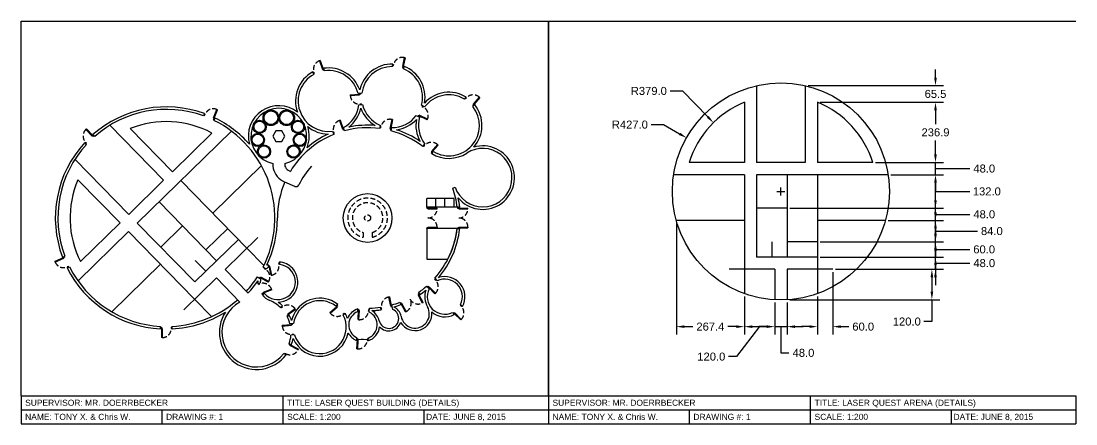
# Model space of a CAD drawing. Header units: inches. Extents: x 0 to 8302, y 0 to 1584.
# Drawn here: x 0 to 4151, y 0 to 1584 of the extents above; entities that cross this region are included whole.
import ezdxf

# ---------------------------------------------------------------- set-up
doc = ezdxf.new("R2010")
doc.units = ezdxf.units.IN
doc.header["$MEASUREMENT"] = 0
doc.linetypes.add('HIDDEN2', pattern=[0.1875, 0.125, -0.0625])
doc.layers.add('Text', color=5, linetype='Continuous')
doc.styles.get("Standard").update_dxf_attribs({"font": 'Arial.ttf'})
doc.dimstyles.get("Standard").update_dxf_attribs({"dimscale": 175, "dimtxt": 0.18, "dimasz": 0.18, "dimexe": 0.18, "dimexo": 0.0625, "dimgap": 0.09, "dimtad": 0, "dimtih": 1, "dimtoh": 1, "dimdec": 1, "dimzin": 0, "dimdsep": 46, "dimtxsty": 'Standard', "dimcen": 0.09, "dimadec": 0, "dimazin": 0, "dimtfac": 1, "dimtdec": 1, "dimtofl": 0, "dimtmove": 0, "dimatfit": 3, "dimfxl": 1, "dimtolj": 1, "dimtzin": 0, "dimarcsym": 0})

# ---------------------------------------------------------------- blocks, each defined once
blk = doc.blocks.new('*D17')
at = {"color": 0, "lineweight": -2, "transparency": 16777216}
for p, q in [((2578.9, 789.3), (2578.9, 351)), ((2846.3, 501.7), (2846.3, 351)), ((2610.4, 382.5), (2643.4, 382.5)), ((2814.8, 382.5), (2781.9, 382.5))]:
    blk.add_line(p, q, dxfattribs=at)
at = {"color": 0, "transparency": 16777216}
for points in [[(2610.4, 387.8), (2610.4, 377.3), (2578.9, 382.5)], [(2814.8, 387.8), (2814.8, 377.3), (2846.3, 382.5)]]:
    blk.add_solid(points, dxfattribs=at)
at = {"layer": 'Defpoints', "color": 0, "transparency": 16777216}
for p in [(2578.9, 800.3), (2846.3, 512.6), (2846.3, 382.5)]:
    blk.add_point(p, dxfattribs=at)
at = {"color": 0, "transparency": 16777216, "insert": (2712.6, 382.5), "char_height": 31.5, "attachment_point": 5}
blk.add_mtext('\\A1;267.4', dxfattribs=at)
blk = doc.blocks.new('*D18')
at = {"color": 0, "lineweight": -2, "transparency": 16777216}
for p, q in [((2846.3, 501.7), (2846.3, 351)), ((2966.3, 477.3), (2966.3, 351)), ((2906.3, 382.5), (2815.1, 264.5)), ((2877.8, 382.5), (2934.8, 382.5)), ((2815.1, 264.5), (2783.6, 264.5))]:
    blk.add_line(p, q, dxfattribs=at)
at = {"color": 0, "transparency": 16777216}
for points in [[(2877.8, 387.8), (2877.8, 377.3), (2846.3, 382.5)], [(2934.8, 387.8), (2934.8, 377.3), (2966.3, 382.5)]]:
    blk.add_solid(points, dxfattribs=at)
at = {"layer": 'Defpoints', "color": 0, "transparency": 16777216}
for p in [(2846.3, 512.6), (2966.3, 488.3), (2966.3, 382.5)]:
    blk.add_point(p, dxfattribs=at)
at = {"color": 0, "transparency": 16777216, "insert": (2716.3, 264.5), "char_height": 31.5, "attachment_point": 5}
blk.add_mtext('\\A1;120.0', dxfattribs=at)
blk = doc.blocks.new('*D19')
at = {"color": 0, "lineweight": -2, "transparency": 16777216}
for p, q in [((2966.3, 477.3), (2966.3, 351)), ((3014.3, 477.3), (3014.3, 351)), ((2934.8, 382.5), (2903.3, 382.5)), ((2966.3, 382.5), (3014.3, 382.5)), ((2990.3, 382.5), (2990.3, 279.3)), ((3045.8, 382.5), (3077.3, 382.5)), ((2990.3, 279.3), (3021.8, 279.3))]:
    blk.add_line(p, q, dxfattribs=at)
at = {"color": 0, "transparency": 16777216}
for points in [[(2934.8, 387.8), (2934.8, 377.3), (2966.3, 382.5)], [(3045.8, 387.8), (3045.8, 377.3), (3014.3, 382.5)]]:
    blk.add_solid(points, dxfattribs=at)
at = {"layer": 'Defpoints', "color": 0, "transparency": 16777216}
for p in [(2966.3, 488.3), (3014.3, 488.3), (3014.3, 382.5)]:
    blk.add_point(p, dxfattribs=at)
at = {"color": 0, "transparency": 16777216, "insert": (3079.1, 279.3), "char_height": 31.5, "attachment_point": 5}
blk.add_mtext('\\A1;48.0', dxfattribs=at)
blk = doc.blocks.new('*D20')
at = {"color": 0, "lineweight": -2, "transparency": 16777216}
for p, q in [((3194.3, 597.3), (3194.3, 351)), ((3134.3, 501.7), (3134.3, 351)), ((3102.8, 382.5), (3071.3, 382.5)), ((3225.8, 382.5), (3257.3, 382.5))]:
    blk.add_line(p, q, dxfattribs=at)
at = {"color": 0, "transparency": 16777216}
for points in [[(3102.8, 387.8), (3102.8, 377.3), (3134.3, 382.5)], [(3225.8, 387.8), (3225.8, 377.3), (3194.3, 382.5)]]:
    blk.add_solid(points, dxfattribs=at)
at = {"layer": 'Defpoints', "color": 0, "transparency": 16777216}
for p in [(3194.3, 608.3), (3134.3, 512.6), (3194.3, 382.5)]:
    blk.add_point(p, dxfattribs=at)
at = {"color": 0, "transparency": 16777216, "insert": (3314.1, 382.5), "char_height": 31.5, "attachment_point": 5}
blk.add_mtext('\\A1;60.0', dxfattribs=at)
blk = doc.blocks.new('*D21')
at = {"color": 0, "lineweight": -2, "transparency": 16777216}
for p, q in [((3205.3, 608.3), (3615.9, 608.3)), ((3584.4, 576.8), (3584.4, 519.8)), ((3025.3, 488.3), (3615.9, 488.3)), ((3584.4, 488.3), (3584.4, 402.5)), ((3584.4, 402.5), (3552.9, 402.5))]:
    blk.add_line(p, q, dxfattribs=at)
at = {"color": 0, "transparency": 16777216}
for points in [[(3579.2, 576.8), (3589.7, 576.8), (3584.4, 608.3)], [(3579.2, 519.8), (3589.7, 519.8), (3584.4, 488.3)]]:
    blk.add_solid(points, dxfattribs=at)
at = {"layer": 'Defpoints', "color": 0, "transparency": 16777216}
for p in [(3194.3, 608.3), (3584.4, 608.3), (3014.3, 488.3)]:
    blk.add_point(p, dxfattribs=at)
at = {"color": 0, "transparency": 16777216, "insert": (3485.6, 402.5), "char_height": 31.5, "attachment_point": 5}
blk.add_mtext('\\A1;120.0', dxfattribs=at)
blk = doc.blocks.new('*D22')
at = {"color": 0, "lineweight": -2, "transparency": 16777216}
for p, q in [((3598.6, 687.8), (3598.6, 719.3)), ((3145.3, 656.3), (3630.1, 656.3)), ((3598.6, 608.3), (3598.6, 656.3)), ((3598.6, 632.3), (3701.8, 632.3)), ((3701.8, 632.3), (3733.3, 632.3)), ((3205.3, 608.3), (3630.1, 608.3)), ((3598.6, 576.8), (3598.6, 545.3))]:
    blk.add_line(p, q, dxfattribs=at)
at = {"color": 0, "transparency": 16777216}
for points in [[(3593.3, 687.8), (3603.8, 687.8), (3598.6, 656.3)], [(3593.3, 576.8), (3603.8, 576.8), (3598.6, 608.3)]]:
    blk.add_solid(points, dxfattribs=at)
at = {"layer": 'Defpoints', "color": 0, "transparency": 16777216}
for p in [(3134.3, 656.3), (3598.6, 656.3), (3194.3, 608.3)]:
    blk.add_point(p, dxfattribs=at)
at = {"color": 0, "transparency": 16777216, "insert": (3790.5, 632.3), "char_height": 31.5, "attachment_point": 5}
blk.add_mtext('\\A1;48.0', dxfattribs=at)
blk = doc.blocks.new('*D23')
at = {"color": 0, "lineweight": -2, "transparency": 16777216}
for p, q in [((3598.6, 747.8), (3598.6, 779.3)), ((3145.3, 716.3), (3630.1, 716.3)), ((3598.6, 656.3), (3598.6, 716.3)), ((3598.6, 686.3), (3701.8, 686.3)), ((3701.8, 686.3), (3733.3, 686.3)), ((3145.3, 656.3), (3630.1, 656.3)), ((3598.6, 624.8), (3598.6, 593.3))]:
    blk.add_line(p, q, dxfattribs=at)
at = {"color": 0, "transparency": 16777216}
for points in [[(3593.3, 747.8), (3603.8, 747.8), (3598.6, 716.3)], [(3593.3, 624.8), (3603.8, 624.8), (3598.6, 656.3)]]:
    blk.add_solid(points, dxfattribs=at)
at = {"layer": 'Defpoints', "color": 0, "transparency": 16777216}
for p in [(3134.3, 716.3), (3598.6, 716.3), (3134.3, 656.3)]:
    blk.add_point(p, dxfattribs=at)
at = {"color": 0, "transparency": 16777216, "insert": (3790.1, 686.3), "char_height": 31.5, "attachment_point": 5}
blk.add_mtext('\\A1;60.0', dxfattribs=at)
blk = doc.blocks.new('*D24')
at = {"color": 0, "lineweight": -2, "transparency": 16777216}
for p, q in [((3598.6, 831.8), (3598.6, 863.3)), ((3412.7, 800.3), (3630.1, 800.3)), ((3598.6, 716.3), (3598.6, 800.3)), ((3598.6, 758.3), (3732.5, 758.3)), ((3732.5, 758.3), (3764, 758.3)), ((3145.3, 716.3), (3630.1, 716.3)), ((3598.6, 684.8), (3598.6, 653.3))]:
    blk.add_line(p, q, dxfattribs=at)
at = {"color": 0, "transparency": 16777216}
for points in [[(3593.3, 831.8), (3603.8, 831.8), (3598.6, 800.3)], [(3593.3, 684.8), (3603.8, 684.8), (3598.6, 716.3)]]:
    blk.add_solid(points, dxfattribs=at)
at = {"layer": 'Defpoints', "color": 0, "transparency": 16777216}
for p in [(3401.8, 800.3), (3598.6, 800.3), (3134.3, 716.3)]:
    blk.add_point(p, dxfattribs=at)
at = {"color": 0, "transparency": 16777216, "insert": (3820.4, 758.3), "char_height": 31.5, "attachment_point": 5}
blk.add_mtext('\\A1;84.0', dxfattribs=at)
blk = doc.blocks.new('*D25')
at = {"color": 0, "lineweight": -2, "transparency": 16777216}
for p, q in [((3598.6, 879.8), (3598.6, 911.3)), ((3025.3, 848.3), (3630.1, 848.3)), ((3598.6, 800.3), (3598.6, 848.3)), ((3412.7, 800.3), (3630.1, 800.3)), ((3598.6, 824.3), (3701.8, 824.3)), ((3701.8, 824.3), (3733.3, 824.3)), ((3598.6, 768.8), (3598.6, 737.3))]:
    blk.add_line(p, q, dxfattribs=at)
at = {"color": 0, "transparency": 16777216}
for points in [[(3593.3, 879.8), (3603.8, 879.8), (3598.6, 848.3)], [(3593.3, 768.8), (3603.8, 768.8), (3598.6, 800.3)]]:
    blk.add_solid(points, dxfattribs=at)
at = {"layer": 'Defpoints', "color": 0, "transparency": 16777216}
for p in [(3014.3, 848.3), (3598.6, 848.3), (3401.8, 800.3)]:
    blk.add_point(p, dxfattribs=at)
at = {"color": 0, "transparency": 16777216, "insert": (3790.5, 824.3), "char_height": 31.5, "attachment_point": 5}
blk.add_mtext('\\A1;48.0', dxfattribs=at)
blk = doc.blocks.new('*D26')
at = {"color": 0, "lineweight": -2, "transparency": 16777216}
for p, q in [((3423.2, 980.3), (3630.1, 980.3)), ((3598.6, 879.8), (3598.6, 948.8)), ((3598.6, 914.3), (3701.8, 914.3)), ((3701.8, 914.3), (3733.3, 914.3)), ((3025.3, 848.3), (3630.1, 848.3))]:
    blk.add_line(p, q, dxfattribs=at)
at = {"color": 0, "transparency": 16777216}
for points in [[(3593.3, 948.8), (3603.8, 948.8), (3598.6, 980.3)], [(3593.3, 879.8), (3603.8, 879.8), (3598.6, 848.3)]]:
    blk.add_solid(points, dxfattribs=at)
at = {"layer": 'Defpoints', "color": 0, "transparency": 16777216}
for p in [(3412.3, 980.3), (3598.6, 980.3), (3014.3, 848.3)]:
    blk.add_point(p, dxfattribs=at)
at = {"color": 0, "transparency": 16777216, "insert": (3800.6, 914.3), "char_height": 31.5, "attachment_point": 5}
blk.add_mtext('\\A1;132.0', dxfattribs=at)
blk = doc.blocks.new('*D27')
at = {"color": 0, "lineweight": -2, "transparency": 16777216}
for p, q in [((3598.6, 1059.8), (3598.6, 1091.3)), ((3362.8, 1028.3), (3630.1, 1028.3)), ((3598.6, 980.3), (3598.6, 1028.3)), ((3598.6, 1004.3), (3701.8, 1004.3)), ((3701.8, 1004.3), (3733.3, 1004.3)), ((3423.2, 980.3), (3630.1, 980.3)), ((3598.6, 948.8), (3598.6, 917.3))]:
    blk.add_line(p, q, dxfattribs=at)
at = {"color": 0, "transparency": 16777216}
for points in [[(3593.3, 1059.8), (3603.8, 1059.8), (3598.6, 1028.3)], [(3593.3, 948.8), (3603.8, 948.8), (3598.6, 980.3)]]:
    blk.add_solid(points, dxfattribs=at)
at = {"layer": 'Defpoints', "color": 0, "transparency": 16777216}
for p in [(3351.9, 1028.3), (3598.6, 1028.3), (3412.3, 980.3)]:
    blk.add_point(p, dxfattribs=at)
at = {"color": 0, "transparency": 16777216, "insert": (3790.5, 1004.3), "char_height": 31.5, "attachment_point": 5}
blk.add_mtext('\\A1;48.0', dxfattribs=at)
blk = doc.blocks.new('*D28')
at = {"color": 0, "lineweight": -2, "transparency": 16777216}
for p, q in [((3145.3, 1265.2), (3630.1, 1265.2)), ((3598.6, 1233.7), (3598.6, 1178.4)), ((3598.6, 1059.8), (3598.6, 1115)), ((3362.8, 1028.3), (3630.1, 1028.3))]:
    blk.add_line(p, q, dxfattribs=at)
at = {"color": 0, "transparency": 16777216}
for points in [[(3593.3, 1233.7), (3603.8, 1233.7), (3598.6, 1265.2)], [(3593.3, 1059.8), (3603.8, 1059.8), (3598.6, 1028.3)]]:
    blk.add_solid(points, dxfattribs=at)
at = {"layer": 'Defpoints', "color": 0, "transparency": 16777216}
for p in [(3134.3, 1265.2), (3598.6, 1265.2), (3351.9, 1028.3)]:
    blk.add_point(p, dxfattribs=at)
at = {"color": 0, "transparency": 16777216, "insert": (3598.6, 1146.7), "char_height": 31.5, "attachment_point": 5}
blk.add_mtext('\\A1;236.9', dxfattribs=at)
blk = doc.blocks.new('*D29')
at = {"color": 0, "lineweight": -2, "transparency": 16777216}
for p, q in [((3598.6, 1362.1), (3598.6, 1393.6)), ((3097.3, 1330.6), (3630.1, 1330.6)), ((3145.3, 1265.2), (3630.1, 1265.2)), ((3598.6, 1233.7), (3598.6, 1202.2))]:
    blk.add_line(p, q, dxfattribs=at)
at = {"color": 0, "transparency": 16777216}
for points in [[(3593.3, 1362.1), (3603.8, 1362.1), (3598.6, 1330.6)], [(3593.3, 1233.7), (3603.8, 1233.7), (3598.6, 1265.2)]]:
    blk.add_solid(points, dxfattribs=at)
at = {"layer": 'Defpoints', "color": 0, "transparency": 16777216}
for p in [(3086.3, 1330.6), (3598.6, 1330.6), (3134.3, 1265.2)]:
    blk.add_point(p, dxfattribs=at)
at = {"color": 0, "transparency": 16777216, "insert": (3598.6, 1297.9), "char_height": 31.5, "attachment_point": 5}
blk.add_mtext('\\A1;65.5', dxfattribs=at)
blk = doc.blocks.new('*D30')
at = {"color": 0, "lineweight": -2, "transparency": 16777216}
for p, q in [((2554.3, 1309.6), (2602.3, 1309.6)), ((2602.3, 1309.6), (2702.7, 1207.4)), ((2974.6, 914.6), (3006.1, 914.6)), ((2990.3, 898.8), (2990.3, 930.3))]:
    blk.add_line(p, q, dxfattribs=at)
at = {"color": 0, "transparency": 16777216}
blk.add_solid([(2706.4, 1211.1), (2698.9, 1203.7), (2724.7, 1184.9)], dxfattribs=at)
at = {"layer": 'Defpoints', "color": 0, "transparency": 16777216}
for p in [(2724.7, 1184.9), (2990.3, 914.6)]:
    blk.add_point(p, dxfattribs=at)
at = {"color": 0, "transparency": 16777216, "insert": (2470.4, 1309.6), "char_height": 31.5, "attachment_point": 5}
blk.add_mtext('\\A1;R379.0', dxfattribs=at)
blk = doc.blocks.new('*D32')
at = {"color": 0, "lineweight": -2, "transparency": 16777216}
for p, q in [((2479.7, 1177.1), (2527.7, 1177.1)), ((2527.7, 1177.1), (2591.6, 1140.8)), ((2974.6, 914.6), (3006.1, 914.6)), ((2990.3, 898.8), (2990.3, 930.3))]:
    blk.add_line(p, q, dxfattribs=at)
at = {"color": 0, "transparency": 16777216}
blk.add_solid([(2594.1, 1145.4), (2589, 1136.3), (2619, 1125.3)], dxfattribs=at)
at = {"layer": 'Defpoints', "color": 0, "transparency": 16777216}
for p in [(2619, 1125.3), (2990.3, 914.6)]:
    blk.add_point(p, dxfattribs=at)
at = {"color": 0, "transparency": 16777216, "insert": (2395.8, 1177.1), "char_height": 31.5, "attachment_point": 5}
blk.add_mtext('\\A1;R427.0', dxfattribs=at)

msp = doc.modelspace()

# ---------------------------------------------------------------- linework, layer by layer
for p, q in [((0, 1584.42), (2075.59, 1584.42)), ((0, 110.91), (0, 1584.42)), ((2075.59, 1584.42), (2075.59, 0)), ((2075.59, 1584.42), (4151.18, 1584.42)), ((2075.59, 110.91), (2075.59, 1584.42)), ((1177.62, 1429.34), (1174.77, 1428.39)), ((1174.77, 1428.39), (1186.17, 1394.24)), ((1177.62, 1429.34), (1189.01, 1395.19)), ((1461.11, 1405.46), (1463.13, 1415.42)), ((1465.69, 1412.98), (1462.75, 1413.57)), ((1464.7, 1408.08), (1465.69, 1412.98)), ((1508.11, 1441.14), (1500.98, 1405.85)), ((1511.05, 1440.55), (1503.92, 1405.26)), ((1511.05, 1440.55), (1508.11, 1441.14)), ((1151.53, 1374.83), (1148.32, 1384.47)), ((1152.02, 1382.85), (1149.17, 1381.9)), ((1153.6, 1378.11), (1150.76, 1377.16)), ((1153.6, 1378.11), (1152.02, 1382.85)), ((1189.01, 1395.19), (1186.17, 1394.24)), ((1191.86, 1396.14), (1189.01, 1395.19)), ((1190.6, 1390.45), (1189.01, 1395.19)), ((1193.44, 1391.4), (1190.6, 1390.45)), ((1194.22, 1389.07), (1191, 1398.71)), ((1464.7, 1408.08), (1461.76, 1408.67)), ((1503.92, 1405.26), (1500.98, 1405.85)), ((1502.93, 1400.36), (1503.92, 1405.26)), ((1505.87, 1399.76), (1502.93, 1400.36)), ((1506.86, 1404.66), (1503.92, 1405.26)), ((1505.21, 1396.5), (1507.23, 1406.47)), ((2894.34, 1330.64), (2894.34, 1028.25)), ((3086.34, 1330.64), (3086.34, 1028.25)), ((1295.32, 1294.9), (1331.26, 1297.11)), ((1295.32, 1294.9), (1295.51, 1291.91)), ((1295.51, 1291.91), (1331.44, 1294.11)), ((1340.68, 1300.69), (1326.45, 1299.82)), ((1331.07, 1300.1), (1331.26, 1297.11)), ((1336.25, 1297.42), (1331.26, 1297.11)), ((1331.26, 1297.11), (1331.44, 1294.11)), ((1336.06, 1300.41), (1336.25, 1297.42)), ((1329.21, 1254.9), (1343.44, 1255.78)), ((1338.64, 1258.49), (1333.65, 1258.18)), ((1333.65, 1258.18), (1333.83, 1255.19)), ((1338.64, 1258.49), (1338.82, 1255.49)), ((1588.1, 1246.97), (1575.32, 1253.3)), ((1578.14, 1248.55), (1579.47, 1251.24)), ((1578.14, 1248.55), (1582.62, 1246.33)), ((1582.62, 1246.33), (1583.95, 1249.02)), ((1744.6, 1277.89), (1751.31, 1285.53)), ((1748.95, 1278.3), (1746.7, 1280.28)), ((1748.95, 1278.3), (1752.25, 1282.05)), ((1752.25, 1282.05), (1750, 1284.03)), ((1778.25, 1252.56), (1781.55, 1256.32)), ((1780.51, 1250.58), (1778.25, 1252.56)), ((1778.41, 1248.2), (1785.12, 1255.84)), ((1803.05, 1285.35), (1779.3, 1258.3)), ((1781.55, 1256.32), (1779.3, 1258.3)), ((1805.31, 1283.37), (1781.55, 1256.32)), ((1783.81, 1254.34), (1781.55, 1256.32)), ((1805.31, 1283.37), (1803.05, 1285.35)), ((2846.34, 1265.15), (2846.34, 1028.25)), ((3134.34, 1265.15), (3134.34, 1028.25)), ((721.7, 1220.51), (717.78, 1211.29)), ((718.99, 1214.14), (721.75, 1212.97)), ((723.71, 1217.57), (720.94, 1218.74)), ((721.75, 1212.97), (723.71, 1217.57)), ((756.76, 1203.52), (770.84, 1236.66)), ((759.52, 1202.35), (773.6, 1235.48)), ((770.84, 1236.66), (773.6, 1235.48)), ((1555.34, 1212.97), (1568.12, 1206.65)), ((1559.49, 1210.92), (1560.82, 1213.61)), ((1560.82, 1213.61), (1565.3, 1211.39)), ((1563.97, 1208.7), (1565.3, 1211.39)), ((1565.3, 1211.39), (1566.63, 1214.08)), ((1597.56, 1195.41), (1565.3, 1211.39)), ((1598.89, 1198.1), (1566.63, 1214.08)), ((349.61, 1174.77), (560.92, 958.46)), ((759.52, 1202.35), (756.76, 1203.52)), ((757.56, 1197.75), (759.52, 1202.35)), ((760.32, 1196.57), (757.56, 1197.75)), ((763.03, 1202.95), (759.12, 1193.73)), ((759.52, 1202.35), (762.28, 1201.18)), ((1256.06, 1194.25), (1253.21, 1193.3)), ((1253.21, 1193.3), (1264.61, 1159.15)), ((1256.06, 1194.25), (1267.45, 1160.1)), ((1272.9, 1153.26), (1268.83, 1165.44)), ((1411.78, 1161.79), (1414.32, 1174.38)), ((1415.35, 1164.35), (1412.41, 1164.94)), ((1416.34, 1169.25), (1413.4, 1169.84)), ((1415.35, 1164.35), (1416.34, 1169.25)), ((1458.76, 1197.41), (1451.63, 1162.12)), ((1461.7, 1196.82), (1454.57, 1161.53)), ((1455.89, 1152.88), (1458.43, 1165.47)), ((1461.7, 1196.82), (1458.76, 1197.41)), ((1597.56, 1195.41), (1598.89, 1198.1)), ((254.67, 1158.13), (256.82, 1160.22)), ((279.83, 1132.38), (254.67, 1158.13)), ((281.98, 1134.47), (256.82, 1160.22)), ((281.98, 1134.47), (279.83, 1132.38)), ((281.98, 1134.47), (284.12, 1136.57)), ((285.47, 1130.89), (281.98, 1134.47)), ((289.78, 1130.78), (282.78, 1137.94)), ((287.62, 1132.99), (285.47, 1130.89)), ((429.71, 1161.47), (595.26, 992.01)), ((827.6, 1151.88), (457.12, 789.96)), ((750.88, 1144.03), (595.26, 992.01)), ((1226.15, 1151.2), (1230.21, 1139.02)), ((1230.46, 1147.76), (1227.61, 1146.81)), ((1232.04, 1143.02), (1229.19, 1142.07)), ((1232.04, 1143.02), (1230.46, 1147.76)), ((1267.45, 1160.1), (1264.61, 1159.15)), ((1270.3, 1161.05), (1267.45, 1160.1)), ((1269.03, 1155.36), (1267.45, 1160.1)), ((1271.88, 1156.31), (1269.03, 1155.36)), ((1454.57, 1161.53), (1451.63, 1162.12)), ((1453.58, 1156.63), (1454.57, 1161.53)), ((1456.52, 1156.03), (1453.58, 1156.63)), ((1457.51, 1160.93), (1454.57, 1161.53)), ((257.65, 1099.4), (250.65, 1106.56)), ((254.14, 1107.28), (251.99, 1105.18)), ((257.63, 1103.7), (254.14, 1107.28)), ((255.49, 1101.61), (257.63, 1103.7)), ((1580.56, 1091.11), (1589.04, 1100.76)), ((1584.94, 1091.55), (1582.69, 1093.53)), ((1584.94, 1091.55), (1588.24, 1095.3)), ((1588.24, 1095.3), (1585.98, 1097.28)), ((1639.04, 1098.6), (1615.29, 1071.55)), ((1641.3, 1096.62), (1617.54, 1069.57)), ((1641.3, 1096.62), (1639.04, 1098.6)), ((212.27, 1040.61), (423.58, 824.3)), ((1614.24, 1065.81), (1617.54, 1069.57)), ((1616.5, 1063.83), (1614.24, 1065.81)), ((1617.54, 1069.57), (1615.29, 1071.55)), ((1616.14, 1063.43), (1622.85, 1071.07)), ((1619.8, 1067.59), (1617.54, 1069.57)), ((945.87, 1015.78), (754.58, 828.91)), ((990.14, 1024.34), (990.14, 1014.12)), ((1038.14, 1024.34), (1038.14, 1014.12)), ((1050.73, 997.92), (1059.64, 993.32)), ((2846.34, 1028.25), (2628.79, 1028.25)), ((3086.34, 1028.25), (2894.34, 1028.25)), ((3351.89, 1028.25), (3134.34, 1028.25)), ((223.7, 960.22), (389.24, 790.75)), ((560.92, 958.46), (423.58, 824.3)), ((628.8, 957.67), (888.75, 691.57)), ((1029.13, 956.14), (1038.08, 951.52)), ((2846.34, 980.25), (2568.42, 980.25)), ((2846.34, 980.25), (2846.34, 608.25)), ((2894.34, 980.25), (2894.34, 656.25)), ((3412.26, 980.25), (2894.34, 980.25)), ((3014.34, 980.25), (3014.34, 656.25)), ((3134.34, 980.25), (3134.34, 608.25)), ((1077.73, 934.29), (1038.08, 951.52)), ((1698.73, 927.4), (1708.17, 930.7)), ((542.96, 873.82), (769.37, 642.05)), ((1596.22, 852.07), (1596.22, 886.07)), ((1704.22, 886.07), (1596.22, 886.07)), ((1632.22, 852.07), (1632.22, 886.07)), ((1668.22, 852.07), (1668.22, 886.07)), ((1704.22, 852.07), (1704.22, 886.07)), ((1596.19, 852.07), (1596.19, 849.07)), ((1596.19, 849.07), (1601.19, 849.07)), ((1716.22, 852.07), (1596.22, 852.07)), ((1601.19, 849.07), (1601.19, 852.07)), ((1601.19, 849.07), (1637.19, 849.07)), ((1601.19, 849.07), (1601.19, 846.07)), ((1601.19, 846.07), (1637.19, 846.07)), ((1637.19, 846.07), (1637.19, 849.07)), ((1726.21, 852.07), (1716.22, 852.07)), ((1717.41, 852.07), (1717.41, 849.07)), ((1717.41, 849.07), (1722.41, 849.07)), ((1722.41, 849.07), (1722.41, 852.07)), ((1722.41, 849.07), (1758.41, 849.07)), ((1722.41, 849.07), (1722.41, 846.07)), ((1722.41, 846.07), (1758.41, 846.07)), ((1758.41, 846.07), (1758.41, 849.07)), ((3014.34, 848.25), (2894.34, 848.25)), ((389.24, 790.75), (233.62, 638.73)), ((457.12, 789.96), (683.53, 558.2)), ((2846.34, 800.25), (2578.93, 800.25)), ((3401.75, 800.25), (3134.34, 800.25)), ((422.78, 756.42), (223.98, 562.21)), ((422.78, 756.42), (682.73, 490.32)), ((635.2, 779.39), (549.36, 695.54)), ((813.28, 768.82), (727.44, 684.97)), ((1596.19, 768.07), (1596.19, 771.07)), ((1596.19, 771.07), (1601.19, 771.07)), ((1601.19, 774.07), (1637.19, 774.07)), ((1601.19, 771.07), (1601.19, 774.07)), ((1601.19, 771.07), (1637.19, 771.07)), ((1601.19, 771.07), (1601.19, 768.07)), ((1637.19, 774.07), (1637.19, 771.07)), ((1716.19, 768.07), (1726.26, 768.07)), ((1717.41, 768.07), (1717.41, 771.07)), ((1717.41, 771.07), (1722.41, 771.07)), ((1722.41, 774.07), (1758.41, 774.07)), ((1722.41, 771.07), (1722.41, 774.07)), ((1722.41, 771.07), (1758.41, 771.07)), ((1722.41, 771.07), (1722.41, 768.07)), ((1758.41, 774.07), (1758.41, 771.07)), ((855.2, 725.9), (683.53, 558.2)), ((931.67, 733.5), (802.91, 607.71)), ((2954.34, 716.25), (2954.34, 656.25)), ((3134.34, 716.25), (3014.34, 716.25)), ((888.75, 691.57), (955.59, 623.14)), ((165.95, 653.38), (132.98, 638.92)), ((134.19, 636.17), (132.98, 638.92)), ((167.16, 650.63), (134.19, 636.17)), ((162.99, 655.35), (172.16, 659.37)), ((165.95, 653.38), (164.75, 656.12)), ((170.53, 655.38), (165.95, 653.38)), ((165.95, 653.38), (167.16, 650.63)), ((169.33, 658.13), (170.53, 655.38)), ((548.56, 627.66), (357.28, 440.8)), ((684.52, 643.04), (726.45, 600.12)), ((971.47, 626.7), (973.83, 616.47)), ((972.09, 624.02), (975.01, 624.7)), ((975.01, 624.7), (976.13, 619.82)), ((1013.01, 633.46), (1015.93, 634.13)), ((1013.01, 633.46), (1014.13, 628.59)), ((1014.13, 628.59), (1017.06, 629.26)), ((1015.32, 636.81), (1017.68, 626.58)), ((3134.34, 656.25), (2894.34, 656.25)), ((181.03, 614.22), (190.2, 618.24)), ((186.16, 619.75), (181.58, 617.74)), ((181.58, 617.74), (182.79, 614.99)), ((187.37, 617), (186.16, 619.75)), ((802.91, 607.71), (893.74, 514.73)), ((952.61, 617.13), (965.06, 609.97)), ((956.86, 611.22), (958.36, 613.83)), ((956.86, 611.22), (961.2, 608.73)), ((961.2, 608.73), (962.69, 611.33)), ((973.21, 619.15), (976.13, 619.82)), ((976.13, 619.82), (979.06, 620.5)), ((984.22, 584.74), (976.13, 619.82)), ((987.15, 585.42), (979.06, 620.5)), ((984.22, 584.74), (987.15, 585.42)), ((2966.34, 608.25), (2786.34, 608.25)), ((2846.34, 608.25), (2846.34, 512.59)), ((2966.34, 608.25), (2966.34, 488.25)), ((3014.34, 608.25), (3014.34, 488.25)), ((3194.34, 608.25), (3014.34, 608.25)), ((3134.34, 608.25), (3134.34, 512.59)), ((768.57, 574.17), (639.81, 448.39)), ((768.57, 574.17), (861.16, 479.39)), ((930.19, 578.11), (942.64, 570.96)), ((931.73, 550.88), (941.48, 554.76)), ((934.19, 548.63), (933.08, 551.41)), ((934.19, 548.63), (938.83, 550.47)), ((935.94, 574.81), (937.43, 577.41)), ((937.43, 577.41), (941.77, 574.92)), ((938.83, 550.47), (937.73, 553.26)), ((940.27, 572.32), (941.77, 574.92)), ((941.77, 574.92), (943.26, 577.52)), ((972.98, 556.98), (941.77, 574.92)), ((974.48, 559.58), (943.26, 577.52)), ((972.98, 556.98), (974.48, 559.58)), ((1605.88, 531.07), (1595.74, 541.41)), ((1597.99, 539.12), (1600.13, 541.22)), ((1600.13, 541.22), (1603.63, 537.65)), ((1603.63, 537.65), (1605.78, 539.75)), ((1630.99, 514.05), (1605.78, 539.75)), ((1627.86, 572.93), (1638.01, 562.59)), ((1627.97, 568.53), (1630.11, 570.63)), ((1627.97, 568.53), (1631.47, 564.96)), ((1631.47, 564.96), (1633.61, 567.06)), ((948.37, 509.06), (958.12, 512.95)), ((948.61, 512.39), (953.25, 514.24)), ((949.72, 509.6), (948.61, 512.39)), ((985.59, 530.33), (952.14, 517.02)), ((953.25, 514.24), (952.14, 517.02)), ((986.7, 527.55), (953.25, 514.24)), ((954.36, 511.45), (953.25, 514.24)), ((986.7, 527.55), (985.59, 530.33)), ((1449.24, 499.55), (1446.31, 498.93)), ((1446.31, 498.93), (1453.75, 463.7)), ((1449.24, 499.55), (1456.69, 464.33)), ((1565.44, 508.83), (1562.78, 507.44)), ((1579.48, 475.55), (1562.78, 507.44)), ((1565.78, 514.65), (1563.12, 513.26)), ((1563.12, 513.26), (1565.44, 508.83)), ((1564.41, 517.26), (1569.08, 508.34)), ((1568.1, 510.22), (1565.44, 508.83)), ((1582.14, 476.94), (1565.44, 508.83)), ((1601.49, 535.55), (1603.63, 537.65)), ((1628.85, 511.95), (1603.63, 537.65)), ((1628.85, 511.95), (1630.99, 514.05)), ((682.73, 490.32), (749.58, 421.89)), ((1020.62, 458.13), (1028.75, 464.17)), ((1024.26, 457.1), (1022.47, 459.5)), ((1024.26, 457.1), (1028.27, 460.08)), ((1028.27, 460.08), (1026.48, 462.49)), ((1214.45, 438.28), (1242.09, 461.35)), ((1216.37, 435.98), (1244.01, 459.04)), ((1246.96, 469.32), (1239.12, 462.77)), ((1240.17, 463.65), (1242.09, 461.35)), ((1245.93, 464.55), (1242.09, 461.35)), ((1242.09, 461.35), (1244.01, 459.04)), ((1244.01, 466.85), (1245.93, 464.55)), ((1417, 448.98), (1414.93, 458.78)), ((1456.69, 464.33), (1453.75, 463.7)), ((1459.62, 464.95), (1456.69, 464.33)), ((1457.72, 459.43), (1456.69, 464.33)), ((1460.66, 460.05), (1457.72, 459.43)), ((1462.65, 450.62), (1458.96, 468.09)), ((1489.95, 478.37), (1494.66, 469.38)), ((1491.36, 475.69), (1494.02, 477.08)), ((1493.68, 471.26), (1496.34, 472.65)), ((1494.02, 477.08), (1496.34, 472.65)), ((1496.34, 472.65), (1499, 474.04)), ((1513.04, 440.76), (1496.34, 472.65)), ((1515.7, 442.15), (1499, 474.04)), ((1582.14, 476.94), (1579.48, 475.55)), ((1729.15, 465.4), (1731.3, 467.5)), ((1729.15, 465.4), (1732.66, 461.83)), ((1729.37, 469.47), (1736.72, 461.97)), ((1732.66, 461.83), (1734.8, 463.93)), ((1047.47, 422.02), (1055.6, 428.06)), ((1047.52, 425.8), (1051.54, 428.78)), ((1049.31, 423.39), (1047.52, 425.8)), ((1078.64, 452.66), (1049.75, 431.19)), ((1051.54, 428.78), (1049.75, 431.19)), ((1080.43, 450.25), (1051.54, 428.78)), ((1053.32, 426.37), (1051.54, 428.78)), ((1080.43, 450.25), (1078.64, 452.66)), ((1214.45, 438.28), (1216.37, 435.98)), ((1270.92, 434.61), (1267.08, 431.4)), ((1267.08, 431.4), (1269, 429.1)), ((1275.79, 434.77), (1267.94, 428.22)), ((1270.92, 434.61), (1272.84, 432.3)), ((1325.08, 441.68), (1325.55, 452.43)), ((1325.28, 446.2), (1328.28, 446.07)), ((1325.5, 451.19), (1328.5, 451.06)), ((1326.71, 410.1), (1328.28, 446.07)), ((1328.5, 451.06), (1328.28, 446.07)), ((1328.28, 446.07), (1331.28, 445.94)), ((1329.71, 409.97), (1331.28, 445.94)), ((1367.46, 449.36), (1367.24, 444.37)), ((1367.24, 444.37), (1370.24, 444.24)), ((1367.46, 449.36), (1370.46, 449.23)), ((1370.04, 439.72), (1370.71, 455.14)), ((1418.53, 456.26), (1415.6, 455.64)), ((1419.56, 451.37), (1416.63, 450.75)), ((1419.56, 451.37), (1418.53, 456.26)), ((1513.04, 440.76), (1515.7, 442.15)), ((1697.16, 438.04), (1704.62, 430.44)), ((1699.17, 435.99), (1701.32, 438.09)), ((1701.32, 438.09), (1704.82, 434.52)), ((1702.68, 432.42), (1704.82, 434.52)), ((1704.82, 434.52), (1706.96, 436.62)), ((1730.03, 408.82), (1704.82, 434.52)), ((1732.17, 410.92), (1706.96, 436.62)), ((549.23, 373.64), (549.23, 383.66)), ((549.23, 380.57), (552.23, 380.57)), ((552.23, 375.57), (549.23, 375.57)), ((552.23, 380.57), (552.23, 375.57)), ((552.23, 375.57), (552.23, 339.57)), ((552.23, 375.57), (555.23, 375.57)), ((555.23, 375.57), (555.23, 339.57)), ((594.14, 380.57), (591.14, 380.57)), ((591.14, 380.57), (591.14, 375.57)), ((591.14, 375.57), (594.14, 375.57)), ((594.14, 373.64), (594.14, 383.66)), ((1027.6, 387.91), (1063.48, 390.84)), ((1027.6, 387.91), (1027.85, 384.92)), ((1027.85, 384.92), (1063.73, 387.85)), ((1072.53, 394.59), (1058.24, 393.42)), ((1063.24, 393.83), (1063.48, 390.84)), ((1068.47, 391.25), (1063.48, 390.84)), ((1063.48, 390.84), (1063.73, 387.85)), ((1068.47, 391.25), (1068.22, 394.24)), ((1326.71, 410.1), (1329.71, 409.97)), ((1730.03, 408.82), (1732.17, 410.92)), ((555.23, 339.57), (552.23, 339.57)), ((1076.2, 349.74), (1061.91, 348.57)), ((1071.65, 352.38), (1066.67, 351.97)), ((1066.67, 351.97), (1066.91, 348.98)), ((1071.89, 349.39), (1071.65, 352.38)), ((1320.61, 339.22), (1320.08, 327.01)), ((1320.49, 336.34), (1323.48, 336.2)), ((1323.48, 336.2), (1323.27, 331.21)), ((1323.37, 333.71), (1362.34, 332.01)), ((1337.86, 333.07), (1347.85, 332.64)), ((1362.45, 334.5), (1362.23, 329.51)), ((1362.45, 334.5), (1365.44, 334.37)), ((1365.57, 337.25), (1365.1, 326.5)), ((1055.14, 313.07), (1056.56, 315.72)), ((1055.14, 313.07), (1059.54, 310.71)), ((1055.21, 316.44), (1064.14, 311.65)), ((1059.54, 310.71), (1058.12, 308.06)), ((1089.84, 291.04), (1058.12, 308.06)), ((1059.54, 310.71), (1060.96, 313.35)), ((1091.26, 293.68), (1059.54, 310.71)), ((1091.26, 293.68), (1089.84, 291.04)), ((1320.27, 331.34), (1323.27, 331.21)), ((1321.7, 295.24), (1323.27, 331.21)), ((1321.7, 295.24), (1324.69, 295.11)), ((1323.27, 331.21), (1326.26, 331.08)), ((1324.69, 295.11), (1326.26, 331.08)), ((1362.23, 329.51), (1365.23, 329.38)), ((1033.93, 276.79), (1042.85, 272)), ((1035.27, 276.07), (1036.69, 278.71)), ((1036.69, 278.71), (1041.1, 276.35)), ((1039.68, 273.7), (1041.1, 276.35)), ((0, 110.91), (2075.59, 110.91)), ((0, 110.91), (0, 0)), ((1031.37, 0), (1031.37, 110.91)), ((2075.59, 110.91), (4151.18, 110.91)), ((2075.59, 110.91), (2075.59, 0)), ((3106.96, 0), (3106.96, 110.91)), ((4151.18, 110.91), (4151.18, 0)), ((0, 55.45), (2075.59, 55.45)), ((554.55, 0), (554.55, 55.45)), ((1585.92, 0), (1585.92, 55.45)), ((2075.59, 55.45), (4151.18, 55.45)), ((2630.14, 0), (2630.14, 55.45)), ((3661.51, 0), (3661.51, 55.45)), ((0, 0), (2075.59, 0)), ((2075.59, 0), (4151.18, 0))]:
    msp.add_line(p, q)
at = {"linetype": 'HIDDEN2', "ltscale": 150}
for p, q in [((1345.68, 752.83), (1345.68, 734.17)), ((1381.68, 752.83), (1381.68, 734.17))]:
    msp.add_line(p, q, dxfattribs=at)
msp.add_lwpolyline([(1026.14, 1152.48), (1002.14, 1152.48), (990.14, 1131.69), (1002.14, 1110.91), (1026.14, 1110.91), (1038.14, 1131.69)], close=True)
msp.add_lwpolyline([(1596.19, 648.07), (1679.56, 648.07, 0.0890563), (1716.19, 768.07), (1596.19, 768.07)], format="xyb", close=True)
for centre, radius in [((2990.34, 914.58), 427), ((983.14, 1204.17), 31), ((983.14, 1204.17), 27), ((1045.14, 1204.17), 31), ((1045.14, 1204.17), 27), ((938.65, 1168.53), 26), ((938.65, 1168.53), 22.5), ((1089.63, 1168.53), 26), ((1089.63, 1168.53), 22.5), ((931.43, 1117.04), 26), ((931.43, 1117.04), 22.5), ((1096.85, 1117.04), 26), ((1096.85, 1117.04), 22.5), ((955.9, 1071.16), 26), ((955.9, 1071.16), 22.5), ((1072.38, 1071.16), 26), ((1072.38, 1071.16), 22.5), ((1363.68, 810.07), 96)]:
    msp.add_circle(centre, radius)
msp.add_circle((1363.68, 810.07), 12, dxfattribs=at)
for centre, radius, start, end in [((1186.17, 1394.24), 36, 108.45113, 198.45113), ((1500.98, 1405.85), 36, 78.58008, 168.58008), ((1331.44, 1294.11), 36, 183.5156, 273.5156), ((1779.3, 1258.3), 36, 48.70902, 138.70902), ((1566.63, 1214.08), 36, 333.64455, 63.64455), ((756.76, 1203.52), 36, 66.97759, 156.97759), ((1264.61, 1159.15), 36, 108.45113, 198.45113), ((1451.63, 1162.12), 36, 78.58008, 168.58008), ((279.83, 1132.38), 36, 134.32999, 224.32999), ((1615.29, 1071.55), 36, 48.70902, 138.70902), ((1363.68, 810.07), 78, 283.34236, 256.65764), ((1363.68, 810.07), 60, 287.4576, 252.5424), ((1601.19, 846.07), 36, 270, 0), ((1722.41, 846.07), 36, 270, 360), ((1601.19, 774.07), 36, 0, 90), ((1722.41, 774.07), 36, 360, 90), ((167.16, 650.63), 36, 203.68016, 293.68016), ((979.06, 620.5), 36, 282.98705, 12.98705), ((943.26, 577.52), 36, 330.11761, 60.11761), ((952.14, 517.02), 36, 21.69675, 111.69675), ((1605.78, 539.75), 36, 314.45367, 44.45367), ((1453.75, 463.7), 36, 101.93413, 191.93413), ((1049.75, 431.19), 36, 36.62407, 126.62407), ((1499, 474.04), 36, 297.63739, 27.63739), ((1562.78, 507.44), 36, 207.63739, 297.63739), ((1706.96, 436.62), 36, 314.45367, 44.45367), ((1244.01, 459.04), 36, 219.83999, 309.83999), ((1331.28, 445.94), 36, 267.50098, 357.50098), ((555.23, 375.57), 36, 270, 0), ((1063.73, 387.85), 36, 184.67755, 274.67755), ((1058.12, 308.06), 36, 241.76903, 331.76903), ((1326.26, 331.08), 36, 267.50098, 357.50098)]:
    msp.add_arc(centre, radius, start, end, dxfattribs=at)
for centre, radius, start, end in [((1459.71, 1285.46), 130, 88.49541, 167.57323), ((1210.18, 1270.13), 130, 118.4179, 199.62428), ((1210.18, 1270.13), 120, 119.25805, 277.64421), ((1210.18, 1270.13), 130, 19.45797, 98.48436), ((1210.18, 1270.13), 120, 14.32253, 97.64421), ((1459.71, 1285.46), 120, 89.33113, 172.70868), ((1459.71, 1285.46), 120, 344.45147, 67.71728), ((1459.71, 1285.46), 130, 349.58692, 68.56187), ((1683.73, 1174.48), 130, 58.67579, 137.70218), ((1683.73, 1174.48), 120, 59.51594, 142.83763), ((571.68, 810.07), 437, 69.9232, 131.38438), ((1014.14, 1131.69), 120, 52.17146, 195.11096), ((1210.18, 1270.13), 120, 299.25805, 352.70868), ((1459.71, 1285.46), 120, 194.32253, 247.77315), ((1683.73, 1174.48), 120, 239.51594, 37.9021), ((1683.73, 1174.48), 130, 318.6511, 38.74226), ((2990.34, 914.58), 379, 112.33041, 162.54636), ((2990.34, 914.58), 379, 17.45364, 67.66959), ((571.68, 810.07), 427, 69.99224, 131.31533), ((1014.14, 1131.69), 110, 282.60226, 257.39774), ((1210.18, 1270.13), 130, 307.90629, 347.57323), ((1459.71, 1285.46), 130, 199.45797, 239.12492), ((1459.71, 1285.46), 120, 269.387, 322.83763), ((1683.73, 1174.48), 120, 164.45147, 217.9021), ((571.68, 810.07), 379, 61.78363, 111.99958), ((571.68, 810.07), 427, 333.13811, 63.96293), ((571.68, 810.07), 437, 41.63631, 64.03198), ((1014.14, 1131.69), 120, 337.85425, 18.28628), ((1210.18, 1270.13), 130, 230.83346, 268.99597), ((1363.68, 810.07), 355, 82.21393, 104.81727), ((1363.68, 810.07), 365, 85.39296, 101.63824), ((1459.71, 1285.46), 130, 278.03523, 317.70218), ((1683.73, 1174.48), 130, 169.58692, 209.25386), ((1363.68, 810.07), 355, 112.08499, 148.92133), ((1363.68, 810.07), 365, 115.26402, 130.77918), ((1363.68, 810.07), 355, 52.34288, 74.94622), ((1363.68, 810.07), 365, 55.52191, 71.76719), ((571.68, 810.07), 437, 137.2756, 200.73455), ((571.68, 810.07), 427, 137.34465, 200.66551), ((1816.71, 968.71), 115, 199.29971, 122.87329), ((1816.71, 968.71), 125, 219.24815, 106.44687), ((1683.73, 1174.48), 130, 238.67579, 302.87329), ((1068.45, 1024.69), 79.02, 187.68646, 240.19925), ((1068.45, 1024.69), 32.1, 199.22342, 236.50524), ((1363.68, 810.07), 300, 137.38206, 154.31352), ((571.68, 810.07), 379, 156.66041, 206.87635), ((1363.68, 810.07), 355, 156.51775, 180), ((1082.51, 945.3), 12, 246.51775, 334.31352), ((1363.68, 810.07), 355, 6.79409, 19.29971), ((1363.68, 810.07), 365, 6.60851, 12.58991), ((571.68, 810.07), 437, 334.80638, 0), ((1363.68, 810.07), 355, 318.08753, 353.20543), ((1363.68, 810.07), 365, 319.80094, 353.39242), ((1010.41, 557.97), 69, 220.72819, 83.95561), ((1010.41, 557.97), 79, 119.53455, 123.23436), ((1010.41, 557.97), 79, 42.24511, 86.43955), ((571.68, 810.07), 437, 206.62578, 267.05439), ((571.68, 810.07), 427, 206.69482, 266.98534), ((1010.41, 557.97), 69, 122.01849, 131.08617), ((1010.41, 557.97), 79, 270.50938, 42.24511), ((571.68, 810.07), 427, 317.55206, 327.09712), ((571.68, 810.07), 437, 317.55206, 325.42885), ((1010.41, 557.97), 79, 177.00086, 185.14925), ((1010.41, 557.97), 69, 169.14905, 182.66531), ((1363.68, 810.07), 355, 304.43196, 310.81982), ((1667.63, 500.27), 69, 333.48511, 115.42223), ((1667.63, 500.27), 79, 331.00117, 107.96222), ((1010.41, 557.97), 79, 218.24425, 246.99868), ((1363.68, 810.07), 365, 304.24497, 308.9134), ((1667.63, 500.27), 79, 160.94513, 209.95344), ((1667.63, 500.27), 69, 153.48511, 295.42223), ((571.68, 810.07), 427, 273.01466, 311.10792), ((926.4, 360.06), 136, 118.66468, 322.24616), ((926.4, 360.06), 136, 46.14693, 66.99868), ((926.4, 360.06), 146, 45.48923, 54.53304), ((1175.57, 380.45), 114, 66.35287, 166.57951), ((1175.57, 380.45), 104, 52.3345, 172.18304), ((1175.57, 380.45), 114, 51.2231, 66.35287), ((1363.68, 810.07), 355, 271.13484, 278.30027), ((1363.68, 810.07), 355, 285.56798, 290.84282), ((1363.68, 810.07), 365, 286.36138, 291.02982), ((1447.22, 414.8), 49, 9.90769, 66.83366), ((1550.66, 432.86), 56, 189.90769, 29.95344), ((571.68, 810.07), 437, 272.94561, 302.16356), ((926.4, 360.06), 146, 146.74, 322.90387), ((926.4, 360.06), 136, 14.20042, 27.1012), ((926.4, 360.06), 146, 18.7151, 27.75891), ((1175.57, 380.45), 104, 197.17207, 27.34547), ((1175.57, 380.45), 114, 17.45502, 28.45688), ((1345.33, 389.47), 66, 107.43325, 157.57698), ((1345.33, 389.47), 56, 111.19084, 243.81112), ((1345.33, 389.47), 56, 291.19084, 63.81112), ((1363.68, 810.07), 365, 272.6079, 278.39995), ((1363.68, 810.07), 365, 272.6079, 277.50687), ((1345.33, 389.47), 66, 13.96057, 58.0106), ((1447.22, 414.8), 39, 193.96057, 66.69971), ((1550.66, 432.86), 66, 210.43454, 6.43723), ((1667.63, 500.27), 79, 229.4256, 297.90617), ((1345.33, 389.47), 66, 287.43325, 353.43371), ((1447.22, 414.8), 49, 222.14421, 341.72404), ((926.4, 360.06), 136, 341.29189, 355.15469), ((926.4, 360.06), 146, 340.63418, 350.64001), ((1175.57, 380.45), 114, 202.7756, 348.62788), ((1345.33, 389.47), 66, 208.50592, 247.56871)]:
    msp.add_arc(centre, radius, start, end)

# ---------------------------------------------------------------- texts
at = {"layer": 'Text'}
for s, p in [('SUPERVISOR: MR. DOERRBECKER', (15.84, 71.3)), ('SUPERVISOR: MR. DOERRBECKER', (2091.43, 71.3)), ('NAME: TONY X. & Chris W.', (15.84, 15.84)), ('DRAWING #: 1', (570.39, 15.84)), ('SCALE: 1:200', (1047.22, 15.84)), ('DATE: JUNE 8, 2015', (1593.84, 15.84)), ('NAME: TONY X. & Chris W.', (2091.43, 15.84)), ('DRAWING #: 1', (2645.98, 15.84)), ('SCALE: 1:200', (3122.81, 15.84)), ('DATE: JUNE 8, 2015', (3669.43, 15.84))]:
    msp.add_text(s, height=23.7663, dxfattribs=at).set_placement(p)
at = {"layer": 'Text', "linetype": 'HIDDEN2', "ltscale": 5}
for s, p in [('TITLE: LASER QUEST BUILDING (DETAILS)', (1047.22, 71.3)), ('TITLE: LASER QUEST ARENA (DETAILS)', (3122.81, 71.3))]:
    msp.add_text(s, height=23.7663, dxfattribs=at).set_placement(p)

# ---------------------------------------------------------------- dimensions: what is measured, and where the dimension line sits
at = {"color": 5}
for base, p1, p2, picture, middle in [((3598.56, 1330.64), (3134.34, 1265.15), (3086.34, 1330.64), '*D29', (3598.56, 1297.9)), ((3598.56, 1265.15), (3351.89, 1028.25), (3134.34, 1265.15), '*D28', (3598.56, 1146.7)), ((3598.56, 1028.25), (3412.26, 980.25), (3351.89, 1028.25), '*D27', (3749.04, 1004.25)), ((3598.56, 980.25), (3014.34, 848.25), (3412.26, 980.25), '*D26', (3749.04, 914.25)), ((3598.56, 848.25), (3401.75, 800.25), (3014.34, 848.25), '*D25', (3749.04, 824.25)), ((3598.56, 716.25), (3134.34, 656.25), (3134.34, 716.25), '*D23', (3749.04, 686.25)), ((3598.56, 656.25), (3194.34, 608.25), (3134.34, 656.25), '*D22', (3749.04, 632.25))]:
    dim = msp.add_linear_dim(base=base, p1=p1, p2=p2, angle=90, dimstyle='Standard', override={"dimtmove": 1}, dxfattribs=at)
    dim.commit()
    dim.dimension.update_dxf_attribs({"geometry": picture, "text_midpoint": middle})
for mpoint, picture, middle in [((2724.74, 1184.94), '*D30', (2470.41, 1309.61)), ((2618.95, 1125.29), '*D32', (2395.83, 1177.08))]:
    dim = msp.add_radius_dim(center=(2990.34, 914.58), mpoint=mpoint, dimstyle='Standard', dxfattribs=at)
    dim.commit()
    dim.dimension.update_dxf_attribs({"geometry": picture, "text_midpoint": middle, "dimtype": 164})
dim = msp.add_linear_dim(base=(3598.56, 800.25), p1=(3134.34, 716.25), p2=(3401.75, 800.25), angle=90, dimstyle='Standard', override={"dimtmove": 1}, dxfattribs=at)
dim.commit()
dim.dimension.update_dxf_attribs({"geometry": '*D24', "text_midpoint": (3779.74, 758.25), "dimtype": 160})
for base, p1, p2, picture, middle in [((2846.34, 382.53), (2578.93, 800.25), (2846.34, 512.59), '*D17', (2712.64, 382.53)), ((3194.34, 382.53), (3134.34, 512.59), (3194.34, 608.25), '*D20', (3314.13, 382.53))]:
    dim = msp.add_linear_dim(base=base, p1=p1, p2=p2, dimstyle='Standard', dxfattribs=at)
    dim.commit()
    dim.dimension.update_dxf_attribs({"geometry": picture, "text_midpoint": middle})
dim = msp.add_linear_dim(base=(3584.44, 608.25), p1=(3014.34, 488.25), p2=(3194.34, 608.25), angle=90, dimstyle='Standard', dxfattribs=at)
dim.commit()
dim.dimension.update_dxf_attribs({"geometry": '*D21', "text_midpoint": (3485.62, 402.49), "dimtype": 160})
dim = msp.add_linear_dim(base=(2966.34, 382.53), p1=(2846.34, 512.59), p2=(2966.34, 488.25), dimstyle='Standard', override={"dimtmove": 1}, dxfattribs=at)
dim.commit()
dim.dimension.update_dxf_attribs({"geometry": '*D18', "text_midpoint": (2767.83, 264.55), "dimtype": 160})
dim = msp.add_linear_dim(base=(3014.34, 382.53), p1=(2966.34, 488.25), p2=(3014.34, 488.25), dimstyle='Standard', override={"dimtmove": 1}, dxfattribs=at)
dim.commit()
dim.dimension.update_dxf_attribs({"geometry": '*D19', "text_midpoint": (3037.59, 279.29)})

doc.saveas('drawing.dxf')
